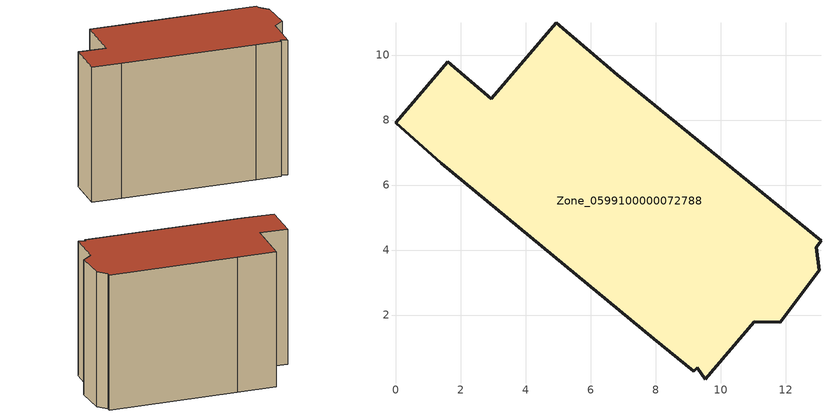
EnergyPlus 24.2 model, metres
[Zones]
Zone_0599100000072788
 floor ground (C_G): 9.18,0.27 7.95,1.27 1.41,6.67 0,7.91 1.6,9.79 2.94,8.65 4.94,10.99 6.82,9.4 13.09,4.28 12.94,4.09 13.03,3.38 11.84,1.78 11.04,1.8 9.53,0.03 9.28,0.38 z0
 wall outside (C_F): 0,7.91 1.41,6.67 7.95,1.27 9.18,0.27 9.28,0.38 9.53,0.03 11.04,1.8 11.84,1.78 13.03,3.38 12.94,4.09 13.09,4.28 6.82,9.4 4.94,10.99 2.94,8.65 1.6,9.79 0,7.91 z0:8.69
 roof outside (C_R): 7.95,1.27 9.18,0.27 9.28,0.38 9.53,0.03 11.04,1.8 11.84,1.78 13.03,3.38 12.94,4.09 13.09,4.28 6.82,9.4 4.94,10.99 2.94,8.65 1.6,9.79 0,7.91 1.41,6.67 z8.69
[BUILDING]
Pand.0599100000072788: North Axis=0; Terrain=City; Loads Convergence Tolerance Value=0.04; Temperature Convergence Tolerance Value=0.4; Solar Distribution=FullExterior; Maximum Number of Warmup Days=25; Minimum Number of Warmup Days=1
[Site:Location]
Rotterdam.The.Hague.AP_ZH_NLD Design_Conditions: Latitude=51.96; Longitude=4.45; Time Zone=1; Elevation=-4.5
[SITE:GROUNDTEMPERATURE:BUILDINGSURFACE]
18, 18, 18, 18, 18, 18, 18, 18, 18, 18, 18, 18
[MATERIAL] Thermal Absorptance=0.9; Solar Absorptance=0.7; Visible Absorptance=0.7
Name | Roughness | Thickness | Conductivity | Density | Specific Heat
G.TC.1946 | MediumSmooth | 0.15 | 1 | 540 | 1210
F.TC.1946 | Rough | 0.3 | 0.857143 | 1920 | 840
R.TC.1946 | MediumRough | 0.2 | 0.909091 | 1500 | 1000
[CONSTRUCTION]
C_G: G.TC.1946
C_F: F.TC.1946
C_R: R.TC.1946
[ZONE]
Zone_0599100000072788: Type=1; Multiplier=1; Ceiling Height=Autocalculate; Volume=Autocalculate; Floor Area=autocalculate; Part of Total Floor Area=Yes
[ZONEINFILTRATION:DESIGNFLOWRATE]
Infil_Zone_0599100000072788: Zone or ZoneList or Space or SpaceList=Zone_0599100000072788; Schedule=AlwaysOn; Design Flow Rate Calculation Method=Flow/Area; Flow Rate per Floor Area=0.003; Constant Term Coefficient=1; Temperature Term Coefficient=0; Velocity Term Coefficient=0; Velocity Squared Term Coefficient=0
[HVACTEMPLATE:ZONE:IDEALLOADSAIRSYSTEM]
Zone_0599100000072788: Maximum Heating Supply Air Temperature=50; Minimum Cooling Supply Air Temperature=13; Maximum Heating Supply Air Humidity Ratio=0.0156; Minimum Cooling Supply Air Humidity Ratio=0.0077; Heating Limit=NoLimit; Cooling Limit=NoLimit; Dehumidification Control Type=ConstantSensibleHeatRatio; Cooling Sensible Heat Ratio=0.7; Dehumidification Setpoint=60; Humidification Control Type=None; Humidification Setpoint=30; Outdoor Air Method=None; Outdoor Air Flow Rate per Person=0.00944; Outdoor Air Flow Rate per Zone Floor Area=0; Outdoor Air Flow Rate per Zone=0; Demand Controlled Ventilation Type=None; Outdoor Air Economizer Type=NoEconomizer; Heat Recovery Type=None; Sensible Heat Recovery Effectiveness=0.7; Latent Heat Recovery Effectiveness=0.65
[ZONECONTROL:THERMOSTAT]
ThermostatControl_Zone_0599100000072788: Zone or ZoneList=Zone_0599100000072788; Control Type Schedule=DualSetpointControlType; Control 1=Thermostat_Zone_0599100000072788; Temperature Difference Between Cutout And Setpoint=0
[THERMOSTATSETPOINT:DUALSETPOINT]
Thermostat_Zone_0599100000072788: Heating Setpoint Temperature Schedule=HeatingSetpoint_Zone_0599100000072788; Cooling Setpoint Temperature Schedule=CoolingSetpoint_Zone_0599100000072788
[SCHEDULE:COMPACT]
HeatingSetpoint_Zone_0599100000072788: Through: 12/31, For: AllDays, Until: 24:00, 21
CoolingSetpoint_Zone_0599100000072788: Through: 12/31, For: AllDays, Until: 24:00, 24
DualSetpointControlType: Through: 12/31, For: AllDays, Until: 24:00, 4
AlwaysOn: Through: 12/31, For: AllDays, Until: 24:00, 1
